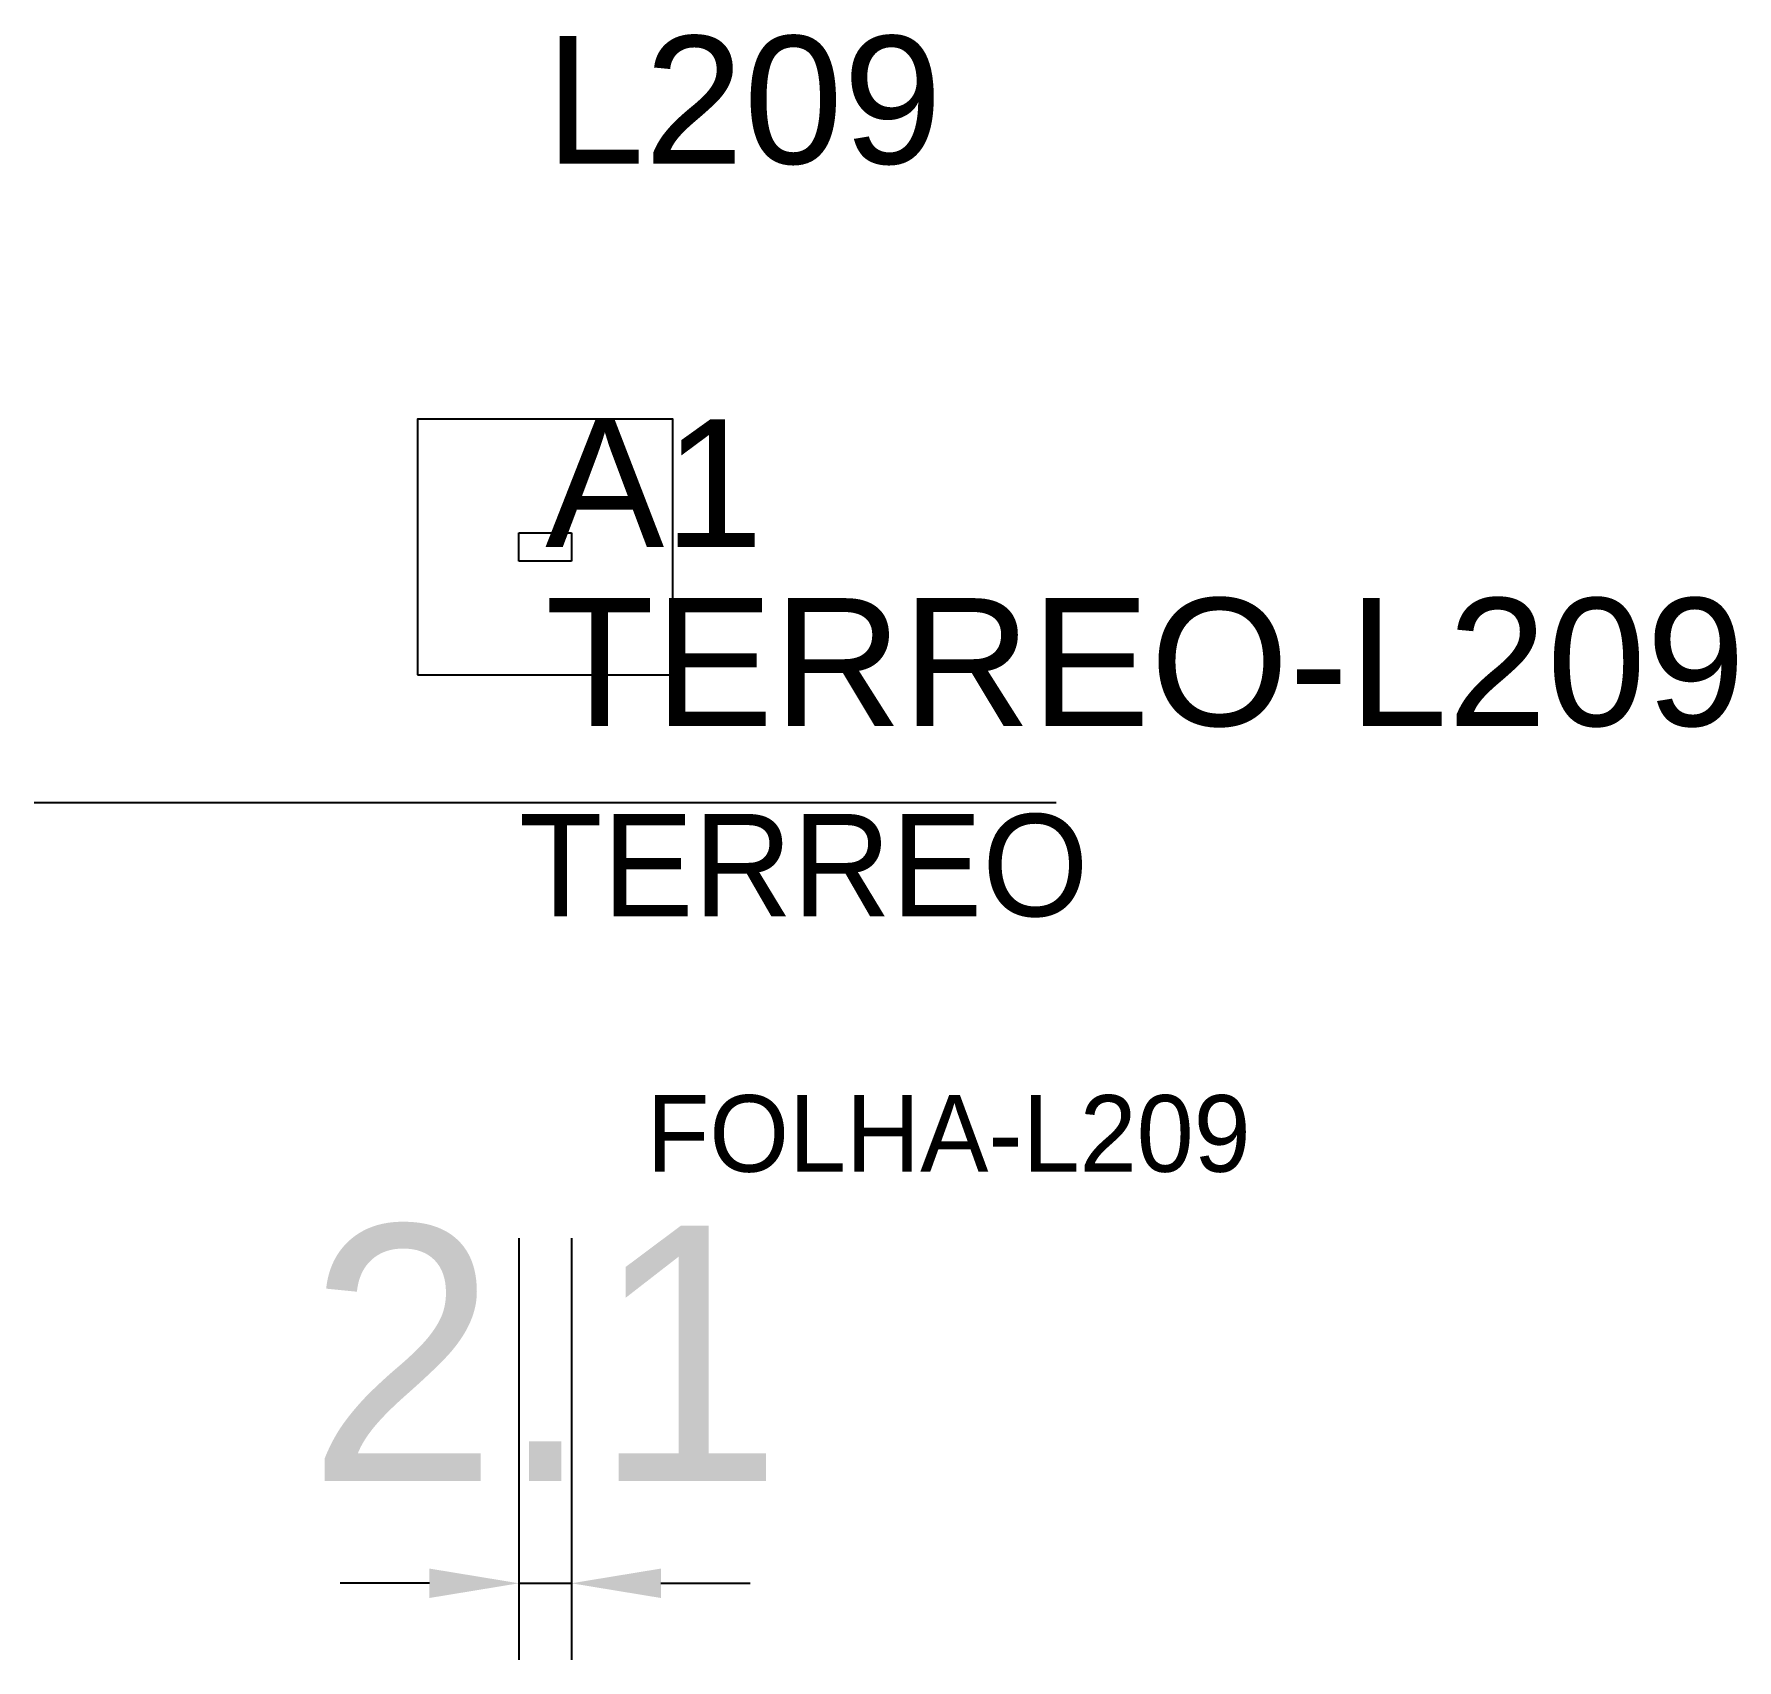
# Model space of a CAD drawing. Header units: metres. Extents: x 203.2 to 269.9, y 157.4 to 221.
import ezdxf

# ---------------------------------------------------------------- set-up
doc = ezdxf.new("R2010")
doc.units = ezdxf.units.M
for name, color, linetype in [('3', 3, 'CONTINUOUS'), ('AUX00', 7, 'CONTINUOUS'), ('COTA', 241, 'CONTINUOUS'), ('FOLHA', 255, 'CONTINUOUS'), ('Hachura', 251, 'CONTINUOUS'), ('NOMENCLATURA', 7, 'CONTINUOUS'), ('Nível', 160, 'CONTINUOUS'), ('Painéis', 200, 'CONTINUOUS'), ('Pilares', 5, 'CONTINUOUS'), ('SARR_2.2x7', 40, 'CONTINUOUS')]:
    doc.layers.add(name, color=color, linetype=linetype)
doc.styles.add('ARIAL', font='Arial.ttf')
doc.styles.add('STR_STANDARD', font='arial.ttf')
doc.dimstyles.new('EZ DXF', dxfattribs={"dimtxt": 10, "dimasz": 3.5, "dimexe": 3, "dimexo": 1.5, "dimgap": 1, "dimtad": 1, "dimdec": 1, "dimdsep": 46, "dimcen": 2.5, "dimazin": 3, "dimtfac": 1, "dimtmove": 0, "dimatfit": 3})

msp = doc.modelspace()

# ---------------------------------------------------------------- hatches: boundary and pattern name
at = {"layer": 'Hachura'}
h = msp.add_hatch(dxfattribs=at)
h.set_pattern_fill('ANSI31', scale=50)
h.paths.add_polyline_path([(222.2, 201.5), (224.253996, 201.5), (224.253996, 200.3965), (222.2, 200.3965)])
h = msp.add_hatch(dxfattribs=at)
h.set_pattern_fill('ANSI31', scale=50)
h.paths.add_polyline_path([(222.2, 201.5), (224.253996, 201.5), (224.253996, 200.3965), (222.2, 200.3965)])

# ---------------------------------------------------------------- linework, layer by layer
at = {"layer": 'Painéis', "color": 200}
for p, q in [((222.2, 201.5), (224.253996, 201.5)), ((222.2, 200.3965), (222.2, 201.5)), ((222.2, 201.5), (224.253996, 201.5)), ((222.2, 200.3965), (222.2, 201.5)), ((224.253996, 201.5), (224.253996, 200.3965)), ((224.253996, 201.5), (224.253996, 200.3965)), ((224.253996, 200.3965), (222.2, 200.3965)), ((224.253996, 200.3965), (222.2, 200.3965))]:
    msp.add_line(p, q, dxfattribs=at)
at = {"layer": 'Pilares'}
msp.add_lwpolyline([(218.226998, 195.94825), (228.226998, 195.94825), (228.226998, 205.94825), (218.226998, 205.94825)], close=True, dxfattribs=at)
msp.add_lwpolyline([(218.226998, 195.94825), (228.226998, 195.94825), (228.226998, 205.94825), (218.226998, 205.94825)], close=True, dxfattribs=at)
at = {"layer": 'SARR_2.2x7'}
msp.add_line((203.226998, 190.94825), (243.226998, 190.94825), dxfattribs=at)
msp.add_line((203.226998, 190.94825), (243.226998, 190.94825), dxfattribs=at)

# ---------------------------------------------------------------- texts
at = {"layer": '3', "style": 'STR_STANDARD'}
msp.add_text('A1', height=5, dxfattribs=at).set_placement((223.226998, 200.94825))
msp.add_text('A1', height=5, dxfattribs=at).set_placement((223.226998, 200.94825))
at = {"layer": 'AUX00', "style": 'STR_STANDARD'}
msp.add_text('TERREO-L209', height=5, dxfattribs=at).set_placement((223.226998, 193.94825))
msp.add_text('TERREO-L209', height=5, dxfattribs=at).set_placement((223.226998, 193.94825))
at = {"layer": 'FOLHA'}
msp.add_text('FOLHA-L209', height=3, dxfattribs=at).set_placement((227.2, 176.5))
msp.add_text('FOLHA-L209', height=3, dxfattribs=at).set_placement((227.2, 176.5))
at = {"layer": 'NOMENCLATURA', "insert": (223.226998, 220.94825), "char_height": 5, "attachment_point": 1, "style": 'ARIAL'}
msp.add_mtext('L209', dxfattribs=at)
msp.add_mtext('L209', dxfattribs=at)
at = {"layer": 'Nível'}
msp.add_text('TERREO', height=4, dxfattribs=at).set_placement((222.2, 186.5))
msp.add_text('TERREO', height=4, dxfattribs=at).set_placement((222.2, 186.5))

# ---------------------------------------------------------------- dimensions: what is measured, and where the dimension line sits
at = {"layer": 'COTA'}
msp.add_linear_dim(base=(222.2, 160.3965), p1=(222.2, 175.3965), p2=(224.253996, 175.3965), dimstyle='EZ DXF', dxfattribs=at).render()
msp.add_linear_dim(base=(222.2, 160.3965), p1=(222.2, 175.3965), p2=(224.253996, 175.3965), dimstyle='EZ DXF', dxfattribs=at).render()

doc.saveas('drawing.dxf')
